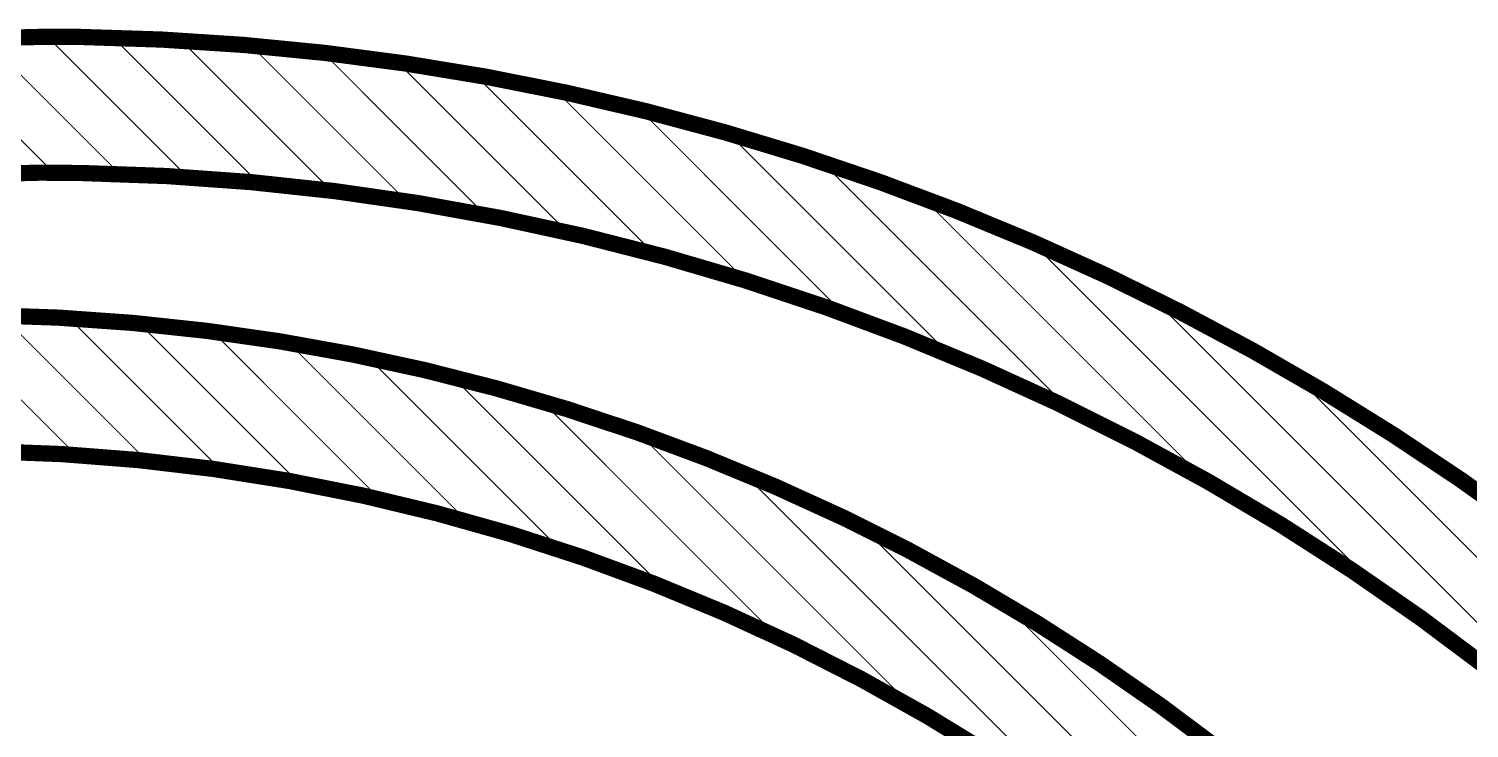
# Model space of a CAD drawing. Header units: inches. Extents: x -4.2 to 12.6, y -6.1 to 3.
# Drawn here: x 10.146 to 11.477, y -0.07 to 0.576 of the extents above; entities that cross this region are included whole.
import ezdxf

# ---------------------------------------------------------------- set-up
doc = ezdxf.new("R2010")
doc.units = ezdxf.units.IN
doc.header["$MEASUREMENT"] = 0
doc.layers.add('Dimension', color=6, linetype='Continuous')

msp = doc.modelspace()

# ---------------------------------------------------------------- linework, layer by layer
at = {"layer": 'Dimension'}
for points in [[(9.9805779, 0.564537, 0.015, 0.015, 0), (10.1549609, 0.5689843, 0.015, 0.015, 0)], [(10.1549609, 0.5689843, 0.015, 0.015, 0), (10.1557093, 0.5689837, 0.015, 0.015, 0)], [(10.1557092, 0.5689836, 0.015, 0.015, 0), (10.1934695, 0.5689942, 0.015, 0.015, 0)], [(10.1557092, 0.5689836, 0.015, 0.015, 0), (10.1557093, 0.5689837, 0.015, 0.015, 0)], [(10.1934695, 0.5689942, 0.015, 0.015, 0), (10.2689502, 0.5665465, 0.015, 0.015, 0)], [(10.2689502, 0.5665465, 0.015, 0.015, 0), (10.3443107, 0.5616329, 0.015, 0.015, 0)], [(10.0455616, 0.5669597, 0.001, 0.001, 0), (10.1698525, 0.4426688, 0.001, 0.001, 0)], [(10.1040695, 0.5684518, 0.001, 0.001, 0), (10.2313664, 0.4411549, 0.001, 0.001, 0)], [(10.1627703, 0.569751, 0.001, 0.001, 0), (10.2943724, 0.4381489, 0.001, 0.001, 0)], [(10.2237434, 0.5687779, 0.001, 0.001, 0), (10.3593164, 0.4332049, 0.001, 0.001, 0)], [(10.2863435, 0.5661778, 0.001, 0.001, 0), (10.4265422, 0.4259791, 0.001, 0.001, 0)], [(10.3443107, 0.5616329, 0.015, 0.015, 0), (10.4194702, 0.5542584, 0.015, 0.015, 0)], [(10.3507553, 0.561766, 0.001, 0.001, 0), (10.4965306, 0.4159907, 0.001, 0.001, 0)], [(10.4194702, 0.5542584, 0.015, 0.015, 0), (10.4943485, 0.544431, 0.015, 0.015, 0)], [(10.4172829, 0.5552384, 0.001, 0.001, 0), (10.5693259, 0.4031954, 0.001, 0.001, 0)], [(10.4862638, 0.5462575, 0.001, 0.001, 0), (10.6453815, 0.3871398, 0.001, 0.001, 0)], [(10.4943485, 0.544431, 0.015, 0.015, 0), (10.5688655, 0.5321613, 0.015, 0.015, 0)], [(10.5577672, 0.5347541, 0.001, 0.001, 0), (10.7252684, 0.3672529, 0.001, 0.001, 0)], [(10.5688655, 0.5321613, 0.015, 0.015, 0), (10.6429417, 0.5174622, 0.015, 0.015, 0)], [(10.6321528, 0.5203685, 0.001, 0.001, 0), (10.8097884, 0.3427329, 0.001, 0.001, 0)], [(10.6429417, 0.5174622, 0.015, 0.015, 0), (10.7164977, 0.5003496, 0.015, 0.015, 0)], [(10.7164977, 0.5003496, 0.015, 0.015, 0), (10.789455, 0.4808416, 0.015, 0.015, 0)], [(10.7098627, 0.5026586, 0.001, 0.001, 0), (10.900783, 0.3117383, 0.001, 0.001, 0)], [(10.789455, 0.4808416, 0.015, 0.015, 0), (10.8617358, 0.4589593, 0.015, 0.015, 0)], [(10.7915479, 0.4809734, 0.001, 0.001, 0), (10.9993002, 0.2732211, 0.001, 0.001, 0)], [(10.8617358, 0.4589593, 0.015, 0.015, 0), (10.9332625, 0.4347259, 0.015, 0.015, 0)], [(10.8784642, 0.4540571, 0.001, 0.001, 0), (11.1082565, 0.2242648, 0.001, 0.001, 0)], [(10.0297625, 0.4403201, 0.015, 0.015, 0), (10.1565712, 0.4435539, 0.015, 0.015, 0)], [(10.1565712, 0.4435539, 0.015, 0.015, 0), (10.1955122, 0.4432029, 0.015, 0.015, 0)], [(10.1955122, 0.4432029, 0.015, 0.015, 0), (10.2733444, 0.4404186, 0.015, 0.015, 0)], [(10.2733444, 0.4404186, 0.015, 0.015, 0), (10.3510278, 0.4348612, 0.015, 0.015, 0)], [(10.3510278, 0.4348612, 0.015, 0.015, 0), (10.4284638, 0.426538, 0.015, 0.015, 0)], [(10.9332625, 0.4347259, 0.015, 0.015, 0), (11.0039589, 0.4081672, 0.015, 0.015, 0)], [(10.4284638, 0.426538, 0.015, 0.015, 0), (10.5055538, 0.4154594, 0.015, 0.015, 0)], [(10.5055538, 0.4154594, 0.015, 0.015, 0), (10.5821998, 0.4016395, 0.015, 0.015, 0)], [(10.9713315, 0.4211898, 0.001, 0.001, 0), (11.2342898, 0.1582315, 0.001, 0.001, 0)], [(11.0039589, 0.4081672, 0.015, 0.015, 0), (11.0737494, 0.3793119, 0.015, 0.015, 0)], [(10.5821998, 0.4016395, 0.015, 0.015, 0), (10.6583046, 0.385096, 0.015, 0.015, 0)], [(10.6583046, 0.385096, 0.015, 0.015, 0), (10.733771, 0.3658499, 0.015, 0.015, 0)], [(11.0737494, 0.3793119, 0.015, 0.015, 0), (11.1425592, 0.3481906, 0.015, 0.015, 0)], [(10.733771, 0.3658499, 0.015, 0.015, 0), (10.8085034, 0.3439256, 0.015, 0.015, 0)], [(11.0715238, 0.3809975, 0.001, 0.001, 0), (11.3959986, 0.0565227, 0.001, 0.001, 0)], [(10.8085034, 0.3439256, 0.015, 0.015, 0), (10.8824067, 0.319351, 0.015, 0.015, 0)], [(11.1425592, 0.3481906, 0.015, 0.015, 0), (11.210315, 0.3148367, 0.015, 0.015, 0)], [(10.8824067, 0.319351, 0.015, 0.015, 0), (10.9553869, 0.2921574, 0.015, 0.015, 0)], [(11.1839315, 0.3285898, 0.001, 0.001, 0), (12.2248551, -0.7123338, 0.001, 0.001, 0)], [(11.210315, 0.3148367, 0.015, 0.015, 0), (11.2769444, 0.2792857, 0.015, 0.015, 0)], [(10.0599908, 0.3125305, 0.001, 0.001, 0), (10.1909413, 0.18158, 0.001, 0.001, 0)], [(10.105753, 0.3119586, 0.015, 0.015, 0), (10.1740741, 0.3095356, 0.015, 0.015, 0)], [(10.1203137, 0.3122076, 0.001, 0.001, 0), (10.2564523, 0.176069, 0.001, 0.001, 0)], [(10.1740741, 0.3095356, 0.015, 0.015, 0), (10.2422654, 0.3046781, 0.015, 0.015, 0)], [(10.1828451, 0.3096762, 0.001, 0.001, 0), (10.3248469, 0.1676744, 0.001, 0.001, 0)], [(10.2422654, 0.3046781, 0.015, 0.015, 0), (10.3102402, 0.2973922, 0.015, 0.015, 0)], [(10.2476555, 0.3048658, 0.001, 0.001, 0), (10.3966071, 0.1559142, 0.001, 0.001, 0)], [(10.3102402, 0.2973922, 0.015, 0.015, 0), (10.3779119, 0.2876871, 0.015, 0.015, 0)], [(10.3150541, 0.2974672, 0.001, 0.001, 0), (10.4723499, 0.1401714, 0.001, 0.001, 0)], [(10.3779119, 0.2876871, 0.015, 0.015, 0), (10.4451945, 0.2755752, 0.015, 0.015, 0)], [(10.9553869, 0.2921574, 0.015, 0.015, 0), (11.0273513, 0.2623792, 0.015, 0.015, 0)], [(10.3854205, 0.2871008, 0.001, 0.001, 0), (10.5528783, 0.119643, 0.001, 0.001, 0)], [(10.4451945, 0.2755752, 0.015, 0.015, 0), (10.5120024, 0.2610718, 0.015, 0.015, 0)], [(11.2769444, 0.2792857, 0.015, 0.015, 0), (11.342376, 0.2415758, 0.015, 0.015, 0)], [(10.459227, 0.2732943, 0.001, 0.001, 0), (10.6392583, 0.093263, 0.001, 0.001, 0)], [(10.5120024, 0.2610718, 0.015, 0.015, 0), (10.5782508, 0.2441956, 0.015, 0.015, 0)], [(11.0273513, 0.2623792, 0.015, 0.015, 0), (11.0982082, 0.2300544, 0.015, 0.015, 0)], [(10.5370698, 0.2554515, 0.001, 0.001, 0), (10.7336389, 0.0588824, 0.001, 0.001, 0)], [(11.31359, 0.2589313, 0.001, 0.001, 0), (12.1552113, -0.58269, 0.001, 0.001, 0)], [(10.5782508, 0.2441956, 0.015, 0.015, 0), (10.6438552, 0.2249678, 0.015, 0.015, 0)], [(11.342376, 0.2415758, 0.015, 0.015, 0), (11.40654, 0.201747, 0.015, 0.015, 0)], [(10.6197121, 0.2328092, 0.001, 0.001, 0), (10.840023, 0.0124983, 0.001, 0.001, 0)], [(10.6438552, 0.2249678, 0.015, 0.015, 0), (10.7087323, 0.203413, 0.015, 0.015, 0)], [(11.0982082, 0.2300544, 0.015, 0.015, 0), (11.1678678, 0.1952241, 0.015, 0.015, 0)], [(10.7087323, 0.203413, 0.015, 0.015, 0), (10.7727996, 0.1795586, 0.015, 0.015, 0)], [(10.7081492, 0.2043721, 0.001, 0.001, 0), (10.9661164, -0.0535951, 0.001, 0.001, 0)], [(11.1678678, 0.1952241, 0.015, 0.015, 0), (11.2362414, 0.1579325, 0.015, 0.015, 0)], [(11.40654, 0.201747, 0.015, 0.015, 0), (11.4693677, 0.1598423, 0.015, 0.015, 0)], [(10.1067311, 0.1861836, 0.015, 0.015, 0), (10.1769449, 0.1834428, 0.015, 0.015, 0)], [(10.1769449, 0.1834428, 0.015, 0.015, 0), (10.2469971, 0.1779503, 0.015, 0.015, 0)], [(10.7727996, 0.1795586, 0.015, 0.015, 0), (10.8359755, 0.153435, 0.015, 0.015, 0)], [(10.2469971, 0.1779503, 0.015, 0.015, 0), (10.31678, 0.1697144, 0.015, 0.015, 0)], [(10.31678, 0.1697144, 0.015, 0.015, 0), (10.3861862, 0.158748, 0.015, 0.015, 0)], [(10.3861862, 0.158748, 0.015, 0.015, 0), (10.455109, 0.1450678, 0.015, 0.015, 0)], [(10.8058736, 0.1666477, 0.001, 0.001, 0), (11.1410189, -0.1684976, 0.001, 0.001, 0)], [(10.8359755, 0.153435, 0.015, 0.015, 0), (10.8981798, 0.1250752, 0.015, 0.015, 0)], [(11.2362414, 0.1579325, 0.015, 0.015, 0), (11.3032421, 0.1182272, 0.015, 0.015, 0)], [(11.4693677, 0.1598423, 0.015, 0.015, 0), (11.530792, 0.1159061, 0.015, 0.015, 0)], [(10.455109, 0.1450678, 0.015, 0.015, 0), (10.5234421, 0.1286948, 0.015, 0.015, 0)], [(10.5234421, 0.1286948, 0.015, 0.015, 0), (10.5910804, 0.1096544, 0.015, 0.015, 0)], [(10.8981798, 0.1250752, 0.015, 0.015, 0), (10.9593333, 0.0945155, 0.015, 0.015, 0)], [(11.3032421, 0.1182272, 0.015, 0.015, 0), (11.3687846, 0.0761584, 0.015, 0.015, 0)], [(10.5910804, 0.1096544, 0.015, 0.015, 0), (10.65792, 0.0879757, 0.015, 0.015, 0)], [(10.9151721, 0.1173492, 0.001, 0.001, 0), (11.7933481, -0.7608268, 0.001, 0.001, 0)], [(10.65792, 0.0879757, 0.015, 0.015, 0), (10.7238579, 0.0636923, 0.015, 0.015, 0)], [(10.9593333, 0.0945155, 0.015, 0.015, 0), (11.0193583, 0.0617946, 0.015, 0.015, 0)], [(11.3687846, 0.0761584, 0.015, 0.015, 0), (11.4327857, 0.0317798, 0.015, 0.015, 0)], [(10.7238579, 0.0636923, 0.015, 0.015, 0), (10.7887926, 0.0368413, 0.015, 0.015, 0)], [(11.0193583, 0.0617946, 0.015, 0.015, 0), (11.0781783, 0.0269542, 0.015, 0.015, 0)], [(10.7887926, 0.0368413, 0.015, 0.015, 0), (10.8526242, 0.0074643, 0.015, 0.015, 0)], [(11.0453666, 0.0471547, 0.001, 0.001, 0), (11.7231107, -0.6305894, 0.001, 0.001, 0)], [(11.0781783, 0.0269542, 0.015, 0.015, 0), (11.1357187, -0.0099613, 0.015, 0.015, 0)], [(11.4327857, 0.0317798, 0.015, 0.015, 0), (11.495164, -0.0148523, 0.015, 0.015, 0)], [(10.8526242, 0.0074643, 0.015, 0.015, 0), (10.9152544, -0.0243937, 0.015, 0.015, 0)], [(11.1357187, -0.0099613, 0.015, 0.015, 0), (11.1919061, -0.0489051, 0.015, 0.015, 0)], [(10.9152544, -0.0243937, 0.015, 0.015, 0), (10.9765871, -0.0586837, 0.015, 0.015, 0)], [(10.9765871, -0.0586837, 0.015, 0.015, 0), (11.0365276, -0.0953527, 0.015, 0.015, 0)], [(11.1919061, -0.0489051, 0.015, 0.015, 0), (11.2466692, -0.0898276, 0.015, 0.015, 0)]]:
    msp.add_lwpolyline(points, format="xyseb", dxfattribs=at)
for points in [[(10.1512109, 0.5689843, 0.0075, 0.0075, 1), (10.1587109, 0.5689843, 0.0075, 0.0075, 1)], [(10.1512109, 0.5689843, 0.0075, 0.0075, 1), (10.1587109, 0.5689843, 0.0075, 0.0075, 1)], [(10.1519592, 0.5689836, 0.0075, 0.0075, 1), (10.1594592, 0.5689836, 0.0075, 0.0075, 1)], [(10.1519592, 0.5689836, 0.0075, 0.0075, 1), (10.1594592, 0.5689836, 0.0075, 0.0075, 1)], [(10.1519593, 0.5689837, 0.0075, 0.0075, 1), (10.1594593, 0.5689837, 0.0075, 0.0075, 1)], [(10.1519593, 0.5689837, 0.0075, 0.0075, 1), (10.1594593, 0.5689837, 0.0075, 0.0075, 1)], [(10.1897195, 0.5689942, 0.0075, 0.0075, 1), (10.1972195, 0.5689942, 0.0075, 0.0075, 1)], [(10.1897195, 0.5689942, 0.0075, 0.0075, 1), (10.1972195, 0.5689942, 0.0075, 0.0075, 1)], [(10.2652002, 0.5665465, 0.0075, 0.0075, 1), (10.2727002, 0.5665465, 0.0075, 0.0075, 1)], [(10.2652002, 0.5665465, 0.0075, 0.0075, 1), (10.2727002, 0.5665465, 0.0075, 0.0075, 1)], [(10.1625203, 0.569751, 0.0005, 0.0005, 1), (10.1630203, 0.569751, 0.0005, 0.0005, 1)], [(10.2234934, 0.5687779, 0.0005, 0.0005, 1), (10.2239934, 0.5687779, 0.0005, 0.0005, 1)], [(10.2860935, 0.5661778, 0.0005, 0.0005, 1), (10.2865935, 0.5661778, 0.0005, 0.0005, 1)], [(10.3405607, 0.5616329, 0.0075, 0.0075, 1), (10.3480607, 0.5616329, 0.0075, 0.0075, 1)], [(10.3405607, 0.5616329, 0.0075, 0.0075, 1), (10.3480607, 0.5616329, 0.0075, 0.0075, 1)], [(10.3505053, 0.561766, 0.0005, 0.0005, 1), (10.3510053, 0.561766, 0.0005, 0.0005, 1)], [(10.4157202, 0.5542584, 0.0075, 0.0075, 1), (10.4232202, 0.5542584, 0.0075, 0.0075, 1)], [(10.4157202, 0.5542584, 0.0075, 0.0075, 1), (10.4232202, 0.5542584, 0.0075, 0.0075, 1)], [(10.4170329, 0.5552384, 0.0005, 0.0005, 1), (10.4175329, 0.5552384, 0.0005, 0.0005, 1)], [(10.4860138, 0.5462575, 0.0005, 0.0005, 1), (10.4865138, 0.5462575, 0.0005, 0.0005, 1)], [(10.4905985, 0.544431, 0.0075, 0.0075, 1), (10.4980985, 0.544431, 0.0075, 0.0075, 1)], [(10.4905985, 0.544431, 0.0075, 0.0075, 1), (10.4980985, 0.544431, 0.0075, 0.0075, 1)], [(10.5575172, 0.5347541, 0.0005, 0.0005, 1), (10.5580172, 0.5347541, 0.0005, 0.0005, 1)], [(10.5651155, 0.5321613, 0.0075, 0.0075, 1), (10.5726155, 0.5321613, 0.0075, 0.0075, 1)], [(10.5651155, 0.5321613, 0.0075, 0.0075, 1), (10.5726155, 0.5321613, 0.0075, 0.0075, 1)], [(10.6319028, 0.5203685, 0.0005, 0.0005, 1), (10.6324028, 0.5203685, 0.0005, 0.0005, 1)], [(10.6391917, 0.5174622, 0.0075, 0.0075, 1), (10.6466917, 0.5174622, 0.0075, 0.0075, 1)], [(10.6391917, 0.5174622, 0.0075, 0.0075, 1), (10.6466917, 0.5174622, 0.0075, 0.0075, 1)], [(10.7127477, 0.5003496, 0.0075, 0.0075, 1), (10.7202477, 0.5003496, 0.0075, 0.0075, 1)], [(10.7127477, 0.5003496, 0.0075, 0.0075, 1), (10.7202477, 0.5003496, 0.0075, 0.0075, 1)], [(10.7096127, 0.5026586, 0.0005, 0.0005, 1), (10.7101127, 0.5026586, 0.0005, 0.0005, 1)], [(10.785705, 0.4808416, 0.0075, 0.0075, 1), (10.793205, 0.4808416, 0.0075, 0.0075, 1)], [(10.785705, 0.4808416, 0.0075, 0.0075, 1), (10.793205, 0.4808416, 0.0075, 0.0075, 1)], [(10.7912979, 0.4809734, 0.0005, 0.0005, 1), (10.7917979, 0.4809734, 0.0005, 0.0005, 1)], [(10.8579858, 0.4589593, 0.0075, 0.0075, 1), (10.8654858, 0.4589593, 0.0075, 0.0075, 1)], [(10.8579858, 0.4589593, 0.0075, 0.0075, 1), (10.8654858, 0.4589593, 0.0075, 0.0075, 1)], [(10.8782142, 0.4540571, 0.0005, 0.0005, 1), (10.8787142, 0.4540571, 0.0005, 0.0005, 1)], [(10.1528212, 0.4435539, 0.0075, 0.0075, 1), (10.1603212, 0.4435539, 0.0075, 0.0075, 1)], [(10.1528212, 0.4435539, 0.0075, 0.0075, 1), (10.1603212, 0.4435539, 0.0075, 0.0075, 1)], [(10.1696025, 0.4426688, 0.0005, 0.0005, 1), (10.1701025, 0.4426688, 0.0005, 0.0005, 1)], [(10.1917622, 0.4432029, 0.0075, 0.0075, 1), (10.1992622, 0.4432029, 0.0075, 0.0075, 1)], [(10.1917622, 0.4432029, 0.0075, 0.0075, 1), (10.1992622, 0.4432029, 0.0075, 0.0075, 1)], [(10.2311164, 0.4411549, 0.0005, 0.0005, 1), (10.2316164, 0.4411549, 0.0005, 0.0005, 1)], [(10.2695944, 0.4404186, 0.0075, 0.0075, 1), (10.2770944, 0.4404186, 0.0075, 0.0075, 1)], [(10.2695944, 0.4404186, 0.0075, 0.0075, 1), (10.2770944, 0.4404186, 0.0075, 0.0075, 1)], [(10.3472778, 0.4348612, 0.0075, 0.0075, 1), (10.3547778, 0.4348612, 0.0075, 0.0075, 1)], [(10.3472778, 0.4348612, 0.0075, 0.0075, 1), (10.3547778, 0.4348612, 0.0075, 0.0075, 1)], [(10.9295125, 0.4347259, 0.0075, 0.0075, 1), (10.9370125, 0.4347259, 0.0075, 0.0075, 1)], [(10.9295125, 0.4347259, 0.0075, 0.0075, 1), (10.9370125, 0.4347259, 0.0075, 0.0075, 1)], [(10.2941224, 0.4381489, 0.0005, 0.0005, 1), (10.2946224, 0.4381489, 0.0005, 0.0005, 1)], [(10.3590664, 0.4332049, 0.0005, 0.0005, 1), (10.3595664, 0.4332049, 0.0005, 0.0005, 1)], [(10.4247138, 0.426538, 0.0075, 0.0075, 1), (10.4322138, 0.426538, 0.0075, 0.0075, 1)], [(10.4247138, 0.426538, 0.0075, 0.0075, 1), (10.4322138, 0.426538, 0.0075, 0.0075, 1)], [(10.4262922, 0.4259791, 0.0005, 0.0005, 1), (10.4267922, 0.4259791, 0.0005, 0.0005, 1)], [(10.4962806, 0.4159907, 0.0005, 0.0005, 1), (10.4967806, 0.4159907, 0.0005, 0.0005, 1)], [(10.5018038, 0.4154594, 0.0075, 0.0075, 1), (10.5093038, 0.4154594, 0.0075, 0.0075, 1)], [(10.5018038, 0.4154594, 0.0075, 0.0075, 1), (10.5093038, 0.4154594, 0.0075, 0.0075, 1)], [(10.9710815, 0.4211898, 0.0005, 0.0005, 1), (10.9715815, 0.4211898, 0.0005, 0.0005, 1)], [(11.0002089, 0.4081672, 0.0075, 0.0075, 1), (11.0077089, 0.4081672, 0.0075, 0.0075, 1)], [(11.0002089, 0.4081672, 0.0075, 0.0075, 1), (11.0077089, 0.4081672, 0.0075, 0.0075, 1)], [(10.5690759, 0.4031954, 0.0005, 0.0005, 1), (10.5695759, 0.4031954, 0.0005, 0.0005, 1)], [(10.5784498, 0.4016395, 0.0075, 0.0075, 1), (10.5859498, 0.4016395, 0.0075, 0.0075, 1)], [(10.5784498, 0.4016395, 0.0075, 0.0075, 1), (10.5859498, 0.4016395, 0.0075, 0.0075, 1)], [(10.6451315, 0.3871398, 0.0005, 0.0005, 1), (10.6456315, 0.3871398, 0.0005, 0.0005, 1)], [(10.6545546, 0.385096, 0.0075, 0.0075, 1), (10.6620546, 0.385096, 0.0075, 0.0075, 1)], [(10.6545546, 0.385096, 0.0075, 0.0075, 1), (10.6620546, 0.385096, 0.0075, 0.0075, 1)], [(11.0699994, 0.3793119, 0.0075, 0.0075, 1), (11.0774994, 0.3793119, 0.0075, 0.0075, 1)], [(11.0699994, 0.3793119, 0.0075, 0.0075, 1), (11.0774994, 0.3793119, 0.0075, 0.0075, 1)], [(10.730021, 0.3658499, 0.0075, 0.0075, 1), (10.737521, 0.3658499, 0.0075, 0.0075, 1)], [(10.730021, 0.3658499, 0.0075, 0.0075, 1), (10.737521, 0.3658499, 0.0075, 0.0075, 1)], [(11.0712738, 0.3809975, 0.0005, 0.0005, 1), (11.0717738, 0.3809975, 0.0005, 0.0005, 1)], [(10.7250184, 0.3672529, 0.0005, 0.0005, 1), (10.7255184, 0.3672529, 0.0005, 0.0005, 1)], [(10.8047534, 0.3439256, 0.0075, 0.0075, 1), (10.8122534, 0.3439256, 0.0075, 0.0075, 1)], [(10.8047534, 0.3439256, 0.0075, 0.0075, 1), (10.8122534, 0.3439256, 0.0075, 0.0075, 1)], [(11.1388092, 0.3481906, 0.0075, 0.0075, 1), (11.1463092, 0.3481906, 0.0075, 0.0075, 1)], [(11.1388092, 0.3481906, 0.0075, 0.0075, 1), (11.1463092, 0.3481906, 0.0075, 0.0075, 1)], [(10.8095384, 0.3427329, 0.0005, 0.0005, 1), (10.8100384, 0.3427329, 0.0005, 0.0005, 1)], [(10.8786567, 0.319351, 0.0075, 0.0075, 1), (10.8861567, 0.319351, 0.0075, 0.0075, 1)], [(10.8786567, 0.319351, 0.0075, 0.0075, 1), (10.8861567, 0.319351, 0.0075, 0.0075, 1)], [(11.1836815, 0.3285898, 0.0005, 0.0005, 1), (11.1841815, 0.3285898, 0.0005, 0.0005, 1)], [(11.206565, 0.3148367, 0.0075, 0.0075, 1), (11.214065, 0.3148367, 0.0075, 0.0075, 1)], [(11.206565, 0.3148367, 0.0075, 0.0075, 1), (11.214065, 0.3148367, 0.0075, 0.0075, 1)], [(10.1703241, 0.3095356, 0.0075, 0.0075, 1), (10.1778241, 0.3095356, 0.0075, 0.0075, 1)], [(10.1703241, 0.3095356, 0.0075, 0.0075, 1), (10.1778241, 0.3095356, 0.0075, 0.0075, 1)], [(10.1825951, 0.3096762, 0.0005, 0.0005, 1), (10.1830951, 0.3096762, 0.0005, 0.0005, 1)], [(10.2385154, 0.3046781, 0.0075, 0.0075, 1), (10.2460154, 0.3046781, 0.0075, 0.0075, 1)], [(10.2385154, 0.3046781, 0.0075, 0.0075, 1), (10.2460154, 0.3046781, 0.0075, 0.0075, 1)], [(10.900533, 0.3117383, 0.0005, 0.0005, 1), (10.901033, 0.3117383, 0.0005, 0.0005, 1)], [(10.2474055, 0.3048658, 0.0005, 0.0005, 1), (10.2479055, 0.3048658, 0.0005, 0.0005, 1)], [(10.3064902, 0.2973922, 0.0075, 0.0075, 1), (10.3139902, 0.2973922, 0.0075, 0.0075, 1)], [(10.3064902, 0.2973922, 0.0075, 0.0075, 1), (10.3139902, 0.2973922, 0.0075, 0.0075, 1)], [(10.3148041, 0.2974672, 0.0005, 0.0005, 1), (10.3153041, 0.2974672, 0.0005, 0.0005, 1)], [(10.3741619, 0.2876871, 0.0075, 0.0075, 1), (10.3816619, 0.2876871, 0.0075, 0.0075, 1)], [(10.3741619, 0.2876871, 0.0075, 0.0075, 1), (10.3816619, 0.2876871, 0.0075, 0.0075, 1)], [(10.9516369, 0.2921574, 0.0075, 0.0075, 1), (10.9591369, 0.2921574, 0.0075, 0.0075, 1)], [(10.9516369, 0.2921574, 0.0075, 0.0075, 1), (10.9591369, 0.2921574, 0.0075, 0.0075, 1)], [(10.3851705, 0.2871008, 0.0005, 0.0005, 1), (10.3856705, 0.2871008, 0.0005, 0.0005, 1)], [(10.4414445, 0.2755752, 0.0075, 0.0075, 1), (10.4489445, 0.2755752, 0.0075, 0.0075, 1)], [(10.4414445, 0.2755752, 0.0075, 0.0075, 1), (10.4489445, 0.2755752, 0.0075, 0.0075, 1)], [(11.2731944, 0.2792857, 0.0075, 0.0075, 1), (11.2806944, 0.2792857, 0.0075, 0.0075, 1)], [(11.2731944, 0.2792857, 0.0075, 0.0075, 1), (11.2806944, 0.2792857, 0.0075, 0.0075, 1)], [(10.458977, 0.2732943, 0.0005, 0.0005, 1), (10.459477, 0.2732943, 0.0005, 0.0005, 1)], [(10.5082524, 0.2610718, 0.0075, 0.0075, 1), (10.5157524, 0.2610718, 0.0075, 0.0075, 1)], [(10.5082524, 0.2610718, 0.0075, 0.0075, 1), (10.5157524, 0.2610718, 0.0075, 0.0075, 1)], [(10.9990502, 0.2732211, 0.0005, 0.0005, 1), (10.9995502, 0.2732211, 0.0005, 0.0005, 1)], [(11.0236013, 0.2623792, 0.0075, 0.0075, 1), (11.0311013, 0.2623792, 0.0075, 0.0075, 1)], [(11.0236013, 0.2623792, 0.0075, 0.0075, 1), (11.0311013, 0.2623792, 0.0075, 0.0075, 1)], [(10.5368198, 0.2554515, 0.0005, 0.0005, 1), (10.5373198, 0.2554515, 0.0005, 0.0005, 1)], [(11.31334, 0.2589313, 0.0005, 0.0005, 1), (11.31384, 0.2589313, 0.0005, 0.0005, 1)], [(10.5745008, 0.2441956, 0.0075, 0.0075, 1), (10.5820008, 0.2441956, 0.0075, 0.0075, 1)], [(10.5745008, 0.2441956, 0.0075, 0.0075, 1), (10.5820008, 0.2441956, 0.0075, 0.0075, 1)], [(11.338626, 0.2415758, 0.0075, 0.0075, 1), (11.346126, 0.2415758, 0.0075, 0.0075, 1)], [(11.338626, 0.2415758, 0.0075, 0.0075, 1), (11.346126, 0.2415758, 0.0075, 0.0075, 1)], [(10.6194621, 0.2328092, 0.0005, 0.0005, 1), (10.6199621, 0.2328092, 0.0005, 0.0005, 1)], [(10.6401052, 0.2249678, 0.0075, 0.0075, 1), (10.6476052, 0.2249678, 0.0075, 0.0075, 1)], [(10.6401052, 0.2249678, 0.0075, 0.0075, 1), (10.6476052, 0.2249678, 0.0075, 0.0075, 1)], [(11.0944582, 0.2300544, 0.0075, 0.0075, 1), (11.1019582, 0.2300544, 0.0075, 0.0075, 1)], [(11.0944582, 0.2300544, 0.0075, 0.0075, 1), (11.1019582, 0.2300544, 0.0075, 0.0075, 1)], [(11.1080065, 0.2242648, 0.0005, 0.0005, 1), (11.1085065, 0.2242648, 0.0005, 0.0005, 1)], [(10.7049823, 0.203413, 0.0075, 0.0075, 1), (10.7124823, 0.203413, 0.0075, 0.0075, 1)], [(10.7049823, 0.203413, 0.0075, 0.0075, 1), (10.7124823, 0.203413, 0.0075, 0.0075, 1)], [(10.7078992, 0.2043721, 0.0005, 0.0005, 1), (10.7083992, 0.2043721, 0.0005, 0.0005, 1)], [(11.1641178, 0.1952241, 0.0075, 0.0075, 1), (11.1716178, 0.1952241, 0.0075, 0.0075, 1)], [(11.1641178, 0.1952241, 0.0075, 0.0075, 1), (11.1716178, 0.1952241, 0.0075, 0.0075, 1)], [(11.40279, 0.201747, 0.0075, 0.0075, 1), (11.41029, 0.201747, 0.0075, 0.0075, 1)], [(11.40279, 0.201747, 0.0075, 0.0075, 1), (11.41029, 0.201747, 0.0075, 0.0075, 1)], [(10.1731949, 0.1834428, 0.0075, 0.0075, 1), (10.1806949, 0.1834428, 0.0075, 0.0075, 1)], [(10.1731949, 0.1834428, 0.0075, 0.0075, 1), (10.1806949, 0.1834428, 0.0075, 0.0075, 1)], [(10.7690496, 0.1795586, 0.0075, 0.0075, 1), (10.7765496, 0.1795586, 0.0075, 0.0075, 1)], [(10.7690496, 0.1795586, 0.0075, 0.0075, 1), (10.7765496, 0.1795586, 0.0075, 0.0075, 1)], [(10.1906913, 0.18158, 0.0005, 0.0005, 1), (10.1911913, 0.18158, 0.0005, 0.0005, 1)], [(10.2432471, 0.1779503, 0.0075, 0.0075, 1), (10.2507471, 0.1779503, 0.0075, 0.0075, 1)], [(10.2432471, 0.1779503, 0.0075, 0.0075, 1), (10.2507471, 0.1779503, 0.0075, 0.0075, 1)], [(10.2562023, 0.176069, 0.0005, 0.0005, 1), (10.2567023, 0.176069, 0.0005, 0.0005, 1)], [(10.31303, 0.1697144, 0.0075, 0.0075, 1), (10.32053, 0.1697144, 0.0075, 0.0075, 1)], [(10.31303, 0.1697144, 0.0075, 0.0075, 1), (10.32053, 0.1697144, 0.0075, 0.0075, 1)], [(10.3245969, 0.1676744, 0.0005, 0.0005, 1), (10.3250969, 0.1676744, 0.0005, 0.0005, 1)], [(10.3824362, 0.158748, 0.0075, 0.0075, 1), (10.3899362, 0.158748, 0.0075, 0.0075, 1)], [(10.3824362, 0.158748, 0.0075, 0.0075, 1), (10.3899362, 0.158748, 0.0075, 0.0075, 1)], [(10.8056236, 0.1666477, 0.0005, 0.0005, 1), (10.8061236, 0.1666477, 0.0005, 0.0005, 1)], [(10.8322255, 0.153435, 0.0075, 0.0075, 1), (10.8397255, 0.153435, 0.0075, 0.0075, 1)], [(10.8322255, 0.153435, 0.0075, 0.0075, 1), (10.8397255, 0.153435, 0.0075, 0.0075, 1)], [(11.2324914, 0.1579325, 0.0075, 0.0075, 1), (11.2399914, 0.1579325, 0.0075, 0.0075, 1)], [(11.2324914, 0.1579325, 0.0075, 0.0075, 1), (11.2399914, 0.1579325, 0.0075, 0.0075, 1)], [(11.4656177, 0.1598423, 0.0075, 0.0075, 1), (11.4731177, 0.1598423, 0.0075, 0.0075, 1)], [(11.4656177, 0.1598423, 0.0075, 0.0075, 1), (11.4731177, 0.1598423, 0.0075, 0.0075, 1)], [(10.3963571, 0.1559142, 0.0005, 0.0005, 1), (10.3968571, 0.1559142, 0.0005, 0.0005, 1)], [(10.451359, 0.1450678, 0.0075, 0.0075, 1), (10.458859, 0.1450678, 0.0075, 0.0075, 1)], [(10.451359, 0.1450678, 0.0075, 0.0075, 1), (10.458859, 0.1450678, 0.0075, 0.0075, 1)], [(11.2340398, 0.1582315, 0.0005, 0.0005, 1), (11.2345398, 0.1582315, 0.0005, 0.0005, 1)], [(10.4720999, 0.1401714, 0.0005, 0.0005, 1), (10.4725999, 0.1401714, 0.0005, 0.0005, 1)], [(10.5196921, 0.1286948, 0.0075, 0.0075, 1), (10.5271921, 0.1286948, 0.0075, 0.0075, 1)], [(10.5196921, 0.1286948, 0.0075, 0.0075, 1), (10.5271921, 0.1286948, 0.0075, 0.0075, 1)], [(10.5526283, 0.119643, 0.0005, 0.0005, 1), (10.5531283, 0.119643, 0.0005, 0.0005, 1)], [(10.8944298, 0.1250752, 0.0075, 0.0075, 1), (10.9019298, 0.1250752, 0.0075, 0.0075, 1)], [(10.8944298, 0.1250752, 0.0075, 0.0075, 1), (10.9019298, 0.1250752, 0.0075, 0.0075, 1)], [(11.2994921, 0.1182272, 0.0075, 0.0075, 1), (11.3069921, 0.1182272, 0.0075, 0.0075, 1)], [(11.2994921, 0.1182272, 0.0075, 0.0075, 1), (11.3069921, 0.1182272, 0.0075, 0.0075, 1)], [(10.5873304, 0.1096544, 0.0075, 0.0075, 1), (10.5948304, 0.1096544, 0.0075, 0.0075, 1)], [(10.5873304, 0.1096544, 0.0075, 0.0075, 1), (10.5948304, 0.1096544, 0.0075, 0.0075, 1)], [(10.9149221, 0.1173492, 0.0005, 0.0005, 1), (10.9154221, 0.1173492, 0.0005, 0.0005, 1)], [(10.6390083, 0.093263, 0.0005, 0.0005, 1), (10.6395083, 0.093263, 0.0005, 0.0005, 1)], [(10.65417, 0.0879757, 0.0075, 0.0075, 1), (10.66167, 0.0879757, 0.0075, 0.0075, 1)], [(10.65417, 0.0879757, 0.0075, 0.0075, 1), (10.66167, 0.0879757, 0.0075, 0.0075, 1)], [(10.9555833, 0.0945155, 0.0075, 0.0075, 1), (10.9630833, 0.0945155, 0.0075, 0.0075, 1)], [(10.9555833, 0.0945155, 0.0075, 0.0075, 1), (10.9630833, 0.0945155, 0.0075, 0.0075, 1)], [(11.3650346, 0.0761584, 0.0075, 0.0075, 1), (11.3725346, 0.0761584, 0.0075, 0.0075, 1)], [(11.3650346, 0.0761584, 0.0075, 0.0075, 1), (11.3725346, 0.0761584, 0.0075, 0.0075, 1)], [(10.7201079, 0.0636923, 0.0075, 0.0075, 1), (10.7276079, 0.0636923, 0.0075, 0.0075, 1)], [(10.7201079, 0.0636923, 0.0075, 0.0075, 1), (10.7276079, 0.0636923, 0.0075, 0.0075, 1)], [(11.0156083, 0.0617946, 0.0075, 0.0075, 1), (11.0231083, 0.0617946, 0.0075, 0.0075, 1)], [(11.0156083, 0.0617946, 0.0075, 0.0075, 1), (11.0231083, 0.0617946, 0.0075, 0.0075, 1)], [(10.7333889, 0.0588824, 0.0005, 0.0005, 1), (10.7338889, 0.0588824, 0.0005, 0.0005, 1)], [(11.3957486, 0.0565227, 0.0005, 0.0005, 1), (11.3962486, 0.0565227, 0.0005, 0.0005, 1)], [(10.7850426, 0.0368413, 0.0075, 0.0075, 1), (10.7925426, 0.0368413, 0.0075, 0.0075, 1)], [(10.7850426, 0.0368413, 0.0075, 0.0075, 1), (10.7925426, 0.0368413, 0.0075, 0.0075, 1)], [(11.0451166, 0.0471547, 0.0005, 0.0005, 1), (11.0456166, 0.0471547, 0.0005, 0.0005, 1)], [(11.0744283, 0.0269542, 0.0075, 0.0075, 1), (11.0819283, 0.0269542, 0.0075, 0.0075, 1)], [(11.0744283, 0.0269542, 0.0075, 0.0075, 1), (11.0819283, 0.0269542, 0.0075, 0.0075, 1)], [(11.4290357, 0.0317798, 0.0075, 0.0075, 1), (11.4365357, 0.0317798, 0.0075, 0.0075, 1)], [(11.4290357, 0.0317798, 0.0075, 0.0075, 1), (11.4365357, 0.0317798, 0.0075, 0.0075, 1)], [(10.8488742, 0.0074643, 0.0075, 0.0075, 1), (10.8563742, 0.0074643, 0.0075, 0.0075, 1)], [(10.8488742, 0.0074643, 0.0075, 0.0075, 1), (10.8563742, 0.0074643, 0.0075, 0.0075, 1)], [(10.839773, 0.0124983, 0.0005, 0.0005, 1), (10.840273, 0.0124983, 0.0005, 0.0005, 1)], [(11.1319687, -0.0099613, 0.0075, 0.0075, 1), (11.1394687, -0.0099613, 0.0075, 0.0075, 1)], [(11.1319687, -0.0099613, 0.0075, 0.0075, 1), (11.1394687, -0.0099613, 0.0075, 0.0075, 1)], [(10.9115044, -0.0243937, 0.0075, 0.0075, 1), (10.9190044, -0.0243937, 0.0075, 0.0075, 1)], [(10.9115044, -0.0243937, 0.0075, 0.0075, 1), (10.9190044, -0.0243937, 0.0075, 0.0075, 1)], [(10.9658664, -0.0535951, 0.0005, 0.0005, 1), (10.9663664, -0.0535951, 0.0005, 0.0005, 1)], [(10.9728371, -0.0586837, 0.0075, 0.0075, 1), (10.9803371, -0.0586837, 0.0075, 0.0075, 1)], [(10.9728371, -0.0586837, 0.0075, 0.0075, 1), (10.9803371, -0.0586837, 0.0075, 0.0075, 1)], [(11.1881561, -0.0489051, 0.0075, 0.0075, 1), (11.1956561, -0.0489051, 0.0075, 0.0075, 1)], [(11.1881561, -0.0489051, 0.0075, 0.0075, 1), (11.1956561, -0.0489051, 0.0075, 0.0075, 1)]]:
    msp.add_lwpolyline(points, format="xyseb", close=True, dxfattribs=at)

doc.saveas('drawing.dxf')
